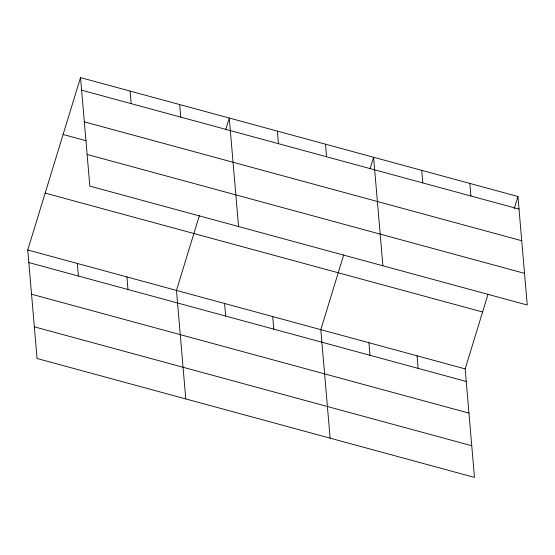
<?xml version="1.0" encoding="UTF-8"?>
<svg xmlns="http://www.w3.org/2000/svg" width="555" height="555" viewBox="0 0 555 555"><rect width="100%" height="100%" fill="white"/><g stroke="black" fill="none" stroke-linecap="round" stroke-linejoin="round"><path stroke-width="0.83" d="M488.067 294.094L465.166 368.888L474.469 477.397L37.053 358.495L27.75 249.979L80.53 77.603L517.947 196.505L527.25 305.021L89.834 186.112L80.53 77.603M199.37 215.611L176.469 290.411L185.772 398.92M225.767 129.405L229.257 118.028L238.56 226.544M343.718 254.856L320.818 329.649L330.121 438.159M370.116 168.644L373.598 157.266L382.901 265.783M514.214 208.694L517.947 196.505M81.613 90.174L519.022 209.075M84.325 121.836L521.742 240.738M63.117 134.483L86.247 140.776M87.121 154.456L524.537 273.358M45.17 193.091L482.579 312M27.75 249.979L465.166 368.888M28.825 262.557L466.242 381.458M31.545 294.212L468.954 413.121M34.341 326.833L471.75 445.741M469.828 183.427L470.911 195.998M421.717 170.343L422.792 182.921M417.048 355.804L418.13 368.381M368.936 342.726L370.012 355.297M325.487 144.189L326.562 156.76M277.368 131.105L278.444 143.683M272.699 316.565L273.781 329.143M224.588 303.488L225.663 316.059M179.681 104.548L180.757 117.126M130.106 91.075L131.181 103.646M126.901 276.931L127.976 289.502M77.325 263.458L78.401 276.029"/></g></svg>
